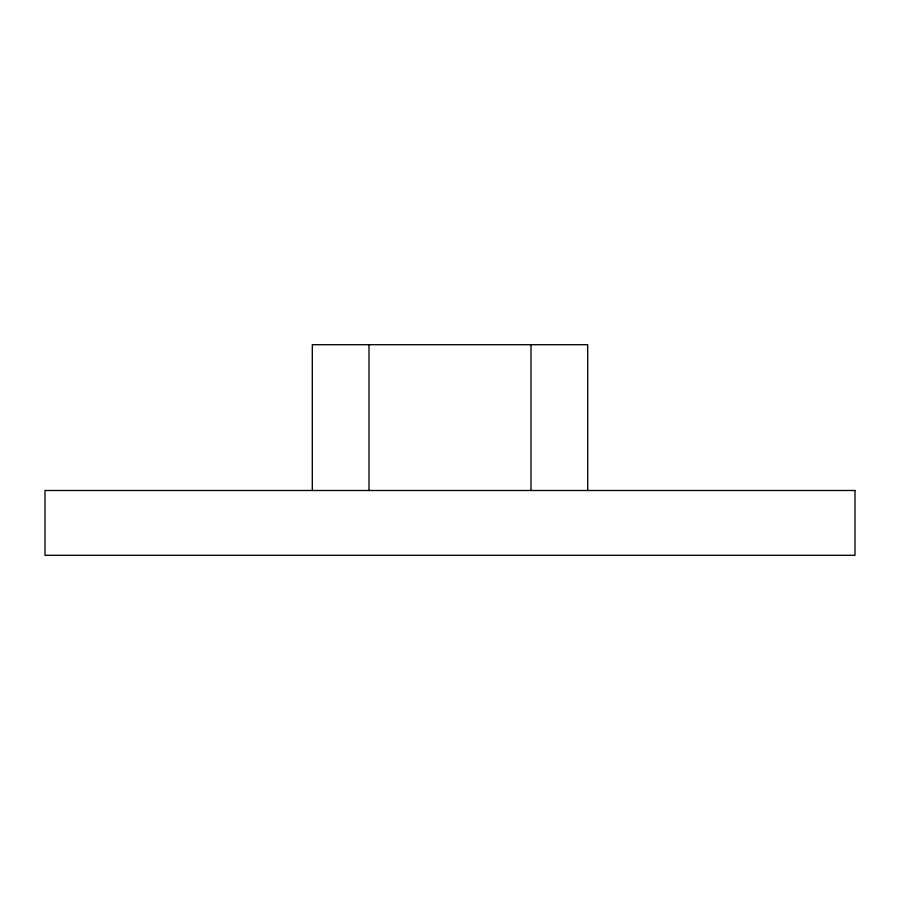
<?xml version="1.0" encoding="UTF-8"?>
<svg xmlns="http://www.w3.org/2000/svg" width="900" height="900" viewBox="0 0 900 900"><rect width="100%" height="100%" fill="white"/><g stroke="black" fill="none" stroke-linecap="round" stroke-linejoin="round"><path stroke-width="1.35" d="M587.7 490.5L587.7 344.7L312.3 344.7L312.3 490.5M531 344.7L531 490.5M369 344.7L369 490.5M855 490.5L45 490.5L45 555.3L855 555.3L855 490.5"/></g></svg>
